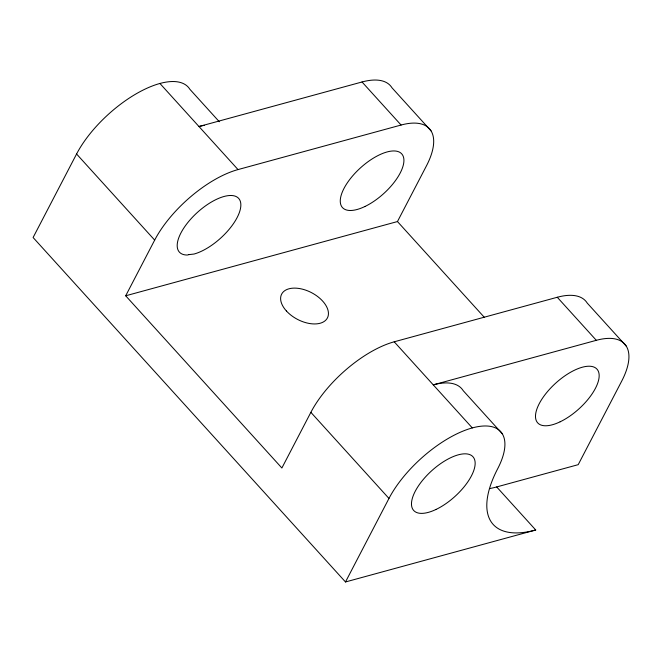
<?xml version="1.0" encoding="UTF-8"?>
<svg xmlns="http://www.w3.org/2000/svg" width="662" height="662" viewBox="0 0 662 662"><rect width="100%" height="100%" fill="white"/><g stroke="black" fill="none" stroke-linecap="round" stroke-linejoin="round"><path stroke-width="0.99" d="M219.321 121.758L189.862 89.279A77.396 33.547 -42.2 0 0 136.91 93.392A77.396 33.547 -42.2 0 0 76.577 153.998L33.1 237.517L345.49 581.964L535.723 529.997A116.098 50.312 -42.2 0 1 497.675 468.746A77.396 33.547 -42.2 0 0 472.304 427.917L394.213 341.799A77.396 33.547 -42.2 0 0 310.867 412.335L281.88 468.009L125.689 295.79L154.676 240.107A77.396 33.547 -42.2 0 1 238.014 169.58L401.081 125.035A77.396 33.547 -42.2 0 1 426.444 165.872L397.465 221.555L125.689 295.79M345.49 581.964L388.966 498.445A77.396 33.547 -42.2 0 1 472.304 427.917M431.02 130.844L391.978 87.789A77.396 33.547 -42.2 0 0 362.031 81.98L198.964 126.525A77.396 33.547 -42.2 0 1 204.277 125.317M394.213 341.799L557.272 297.263A77.396 33.547 -42.2 0 1 587.219 303.072L626.269 346.127M489.417 488.622A116.098 50.312 -42.2 0 0 496.682 486.942L578.207 464.666L621.692 381.147A77.396 33.547 -42.2 0 0 596.321 340.318L433.254 384.862A77.396 33.547 -42.2 0 1 463.201 390.671L502.251 433.726M362.031 81.98L401.081 125.035M557.272 297.263L596.321 340.318M397.465 221.555L484.236 317.23M159.923 83.47L238.014 169.58M496.682 486.942L535.723 529.997M76.577 153.998L154.676 240.107M310.867 412.335L388.966 498.445M188.993 254.613L187.296 255.035A39.985 17.328 -42.2 0 1 197.144 212.643A39.985 17.328 -42.2 0 1 240.811 206.155A39.985 17.328 -42.2 0 1 194.057 254.034L188.993 254.613M436.126 509.401A39.985 17.328 -42.2 0 0 473.769 457.831A39.985 17.328 -42.2 0 0 420.072 483.558A39.985 17.328 -42.2 0 0 436.126 509.401M364.894 206.519A39.985 17.328 -42.2 0 0 402.537 154.949A39.985 17.328 -42.2 0 0 348.841 180.685A39.985 17.328 -42.2 0 0 364.894 206.519M560.135 421.802A39.985 17.328 -42.2 0 0 597.786 370.232A39.985 17.328 -42.2 0 0 544.081 395.959A39.985 17.328 -42.2 0 0 560.135 421.802M286.414 310.983A25.801 15.094 27.5 0 0 327.111 318.472A25.801 15.094 27.5 0 0 300.06 288.64A25.801 15.094 27.5 0 0 286.414 310.983"/></g></svg>
